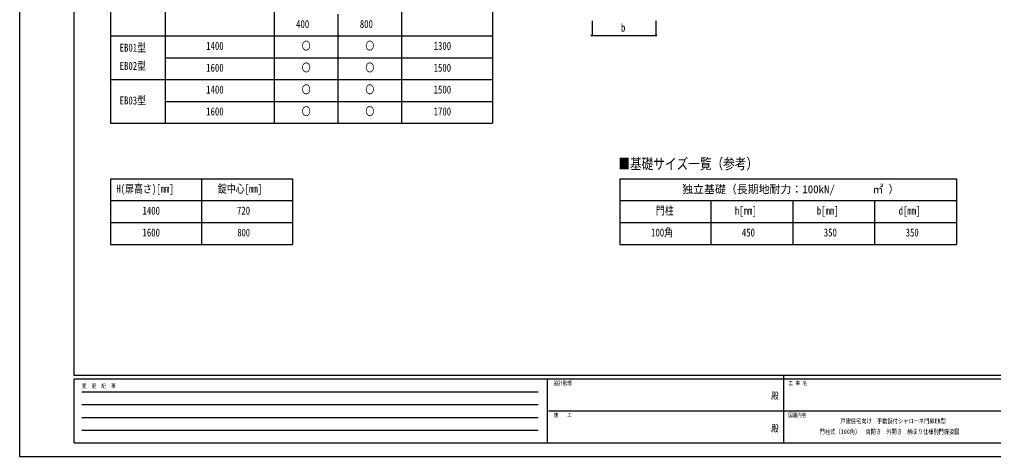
# Model space of a CAD drawing. Units: millimetres, scale not verified. Extents: x -4205 to 4205, y -2970 to 2970.
# Drawn here: x -4205 to 1149, y -2970 to -570 of the extents above; entities that cross this region are included whole.
import ezdxf
from ezdxf.enums import TextEntityAlignment as Align

# ---------------------------------------------------------------- set-up
doc = ezdxf.new("R2010")
doc.units = ezdxf.units.MM
doc.header["$LTSCALE"] = 10
doc.header["$PDMODE"] = 32
doc.header["$PDSIZE"] = 5
for name, color, linetype in [('0-2_USER1', 3, 'Continuous'), ('0-6_YKK_D', 6, 'Continuous'), ('0-7_YKK_ZWAK', 7, 'Continuous')]:
    doc.layers.add(name, color=color, linetype=linetype)
doc.styles.add('ＭＳ ゴシック', font='')
doc.styles.get('ＭＳ ゴシック').set_extended_font_data('MS Gothic')

msp = doc.modelspace()

# ---------------------------------------------------------------- linework, layer by layer
at = {"layer": '0-2_USER1'}
for p, q in [((-3705, -420), (-3705, -1140)), ((-3405, -420), (-3405, -1140)), ((-2805, -420), (-2805, -1140)), ((-2105, -420), (-2105, -1140)), ((-1605, -420), (-1605, -1140)), ((-2455, -540), (-2455, -1140)), ((-3705, -660), (-1605, -660)), ((-3405, -780), (-1605, -780)), ((-3705, -900), (-1605, -900)), ((-3405, -1020), (-1605, -1020)), ((-3705, -1140), (-1605, -1140)), ((-3705, -1445), (-2705, -1445)), ((-3705, -1445), (-3705, -1805)), ((-3205, -1445), (-3205, -1805)), ((-2705, -1445), (-2705, -1805)), ((-904.98, -1445), (945.02, -1445)), ((-904.98, -1445), (-904.98, -1805)), ((945.02, -1445), (945.02, -1805)), ((-3705, -1565), (-2705, -1565)), ((-904.98, -1565), (945.02, -1565)), ((-404.98, -1565), (-404.98, -1805)), ((45.02, -1565), (45.02, -1805)), ((495.02, -1565), (495.02, -1805)), ((-3705, -1685), (-2705, -1685)), ((-904.98, -1685), (945.02, -1685)), ((-3705, -1805), (-2705, -1805)), ((-904.98, -1805), (945.02, -1805))]:
    msp.add_line(p, q, dxfattribs=at)
at = {"layer": '0-6_YKK_D'}
for p, q in [((-1057.98, -577.67), (-1057.98, -658.67)), ((-707.98, -577.67), (-707.98, -658.67)), ((-1057.98, -657.67), (-707.98, -657.67))]:
    msp.add_line(p, q, dxfattribs=at)
for centre in [(-1057.98, -657.67), (-707.98, -657.67)]:
    msp.add_circle(centre, 4.25, dxfattribs=at)
at = {"layer": '0-7_YKK_ZWAK'}
for p, q in [((-3904.98, -2525), (-3904.98, 2775)), ((3895.02, -2525), (-3904.98, -2525)), ((-1304.98, -2545), (-3904.98, -2545)), ((-3904.98, -2895), (-3904.98, -2545)), ((-1304.98, -2545), (-1304.98, -2895)), ((-4.98, -2545), (-1304.98, -2545)), ((-4.98, -2525), (-4.98, -2895)), ((1295.02, -2545), (-4.98, -2545)), ((-3862.48, -2615), (-1354.98, -2615)), ((-3862.48, -2685), (-1354.98, -2685)), ((-1297.48, -2720), (-4.98, -2720)), ((-4.98, -2720), (1295.02, -2720)), ((-3862.48, -2755), (-1354.98, -2755)), ((-3862.48, -2825), (-1354.98, -2825)), ((-3904.98, -2895), (-1304.98, -2895)), ((-1304.98, -2895), (-4.98, -2895)), ((-4.98, -2895), (1295.02, -2895))]:
    msp.add_line(p, q, dxfattribs=at)
msp.add_lwpolyline([(-4205, -2970), (4205, -2970), (4205, 2970), (-4205, 2970)], close=True, dxfattribs=at)
msp.add_point((-4.98, -2895), dxfattribs=at)

# ---------------------------------------------------------------- texts
at = {"layer": '0-2_USER1', "style": 'ＭＳ ゴシック', "width": 0.8}
for s, height, p in [('400', 43.99, (-2684.4, -630)), ('800', 43.99, (-2334.4, -630)), ('1400', 43.99, (-3178.6, -750)), ('〇', 43.99, (-2654, -750)), ('〇', 43.99, (-2304, -750)), ('1300', 43.99, (-1928.6, -750)), ('EB01型', 43.99, (-3654.2, -760)), ('EB02型', 43.99, (-3654.2, -860)), ('1600', 43.99, (-3178.6, -870)), ('〇', 43.99, (-2654, -870)), ('〇', 43.99, (-2304, -870)), ('1500', 43.99, (-1928.6, -870)), ('1400', 43.99, (-3178.6, -990)), ('〇', 43.99, (-2654, -990)), ('〇', 43.99, (-2304, -990)), ('1500', 43.99, (-1928.6, -990)), ('EB03型', 43.99, (-3654.2, -1050)), ('1600', 43.99, (-3178.6, -1110)), ('〇', 43.99, (-2654, -1110)), ('〇', 43.99, (-2304, -1110)), ('1700', 43.99, (-1928.6, -1110)), ('■基礎サイズ一覧（参考）', 58.65, (-913.51, -1409.42)), ('H(扉高さ)[mm]', 43.99, (-3672.6, -1535)), ('錠中心[mm]', 43.99, (-3115, -1535)), ('1400', 43.99, (-3528.6, -1655)), ('720', 43.99, (-3009.4, -1655)), ('門柱', 43.99, (-707.78, -1655)), ('h[mm]', 43.99, (-272.78, -1655)), ('b[mm]', 43.99, (177.22, -1655)), ('d[mm]', 43.99, (627.22, -1655)), ('100角', 43.99, (-733.38, -1775)), ('1600', 43.99, (-3528.6, -1775)), ('800', 42.15, (-3007.12, -1773.74)), ('450', 43.99, (-234.38, -1775)), ('350', 43.99, (215.62, -1775)), ('350', 43.99, (665.62, -1775)), ('戸建住宅向け\u3000手動錠付シャローネ門扉EB型', 25.66, (307.15, -2795.83)), ('門柱式（100角）\u3000両開き\u3000外開き\u3000納まり仕様別門扉姿図', 25.66, (193.29, -2854.17))]:
    msp.add_text(s, height=height, dxfattribs=at).set_placement(p, align=Align.BOTTOM_LEFT)
at = {"layer": '0-2_USER1', "style": 'ＭＳ ゴシック'}
for s, p in [('独立基礎（長期地耐力：100kN/', (-562.55, -1537.52)), ('㎡', (483.34, -1537.52)), ('）', (570.61, -1537.52))]:
    msp.add_text(s, height=43.99, dxfattribs=at).set_placement(p, align=Align.BOTTOM_LEFT)
at = {"layer": '0-6_YKK_D', "style": 'ＭＳ ゴシック', "width": 0.8}
msp.add_text('b', height=43.99, dxfattribs=at).set_placement((-898.98, -649.67), align=Align.BOTTOM_LEFT)
at = {"layer": '0-7_YKK_ZWAK', "style": 'ＭＳ ゴシック', "width": 0.8}
for s, height, p in [('変  更  記  事', 21.99, (-3861.31, -2600)), ('設計監理', 21.99, (-1268.31, -2585)), ('工 事 名', 21.99, (21.27, -2585)), ('殿', 36.66, (-73.67, -2665.83)), ('施\u3000\u3000工', 21.99, (-1268.31, -2760)), ('図面内容', 21.99, (21.27, -2760)), ('殿', 36.66, (-73.67, -2845.83))]:
    msp.add_text(s, height=height, dxfattribs=at).set_placement(p, align=Align.BOTTOM_LEFT)

doc.saveas('drawing.dxf')
